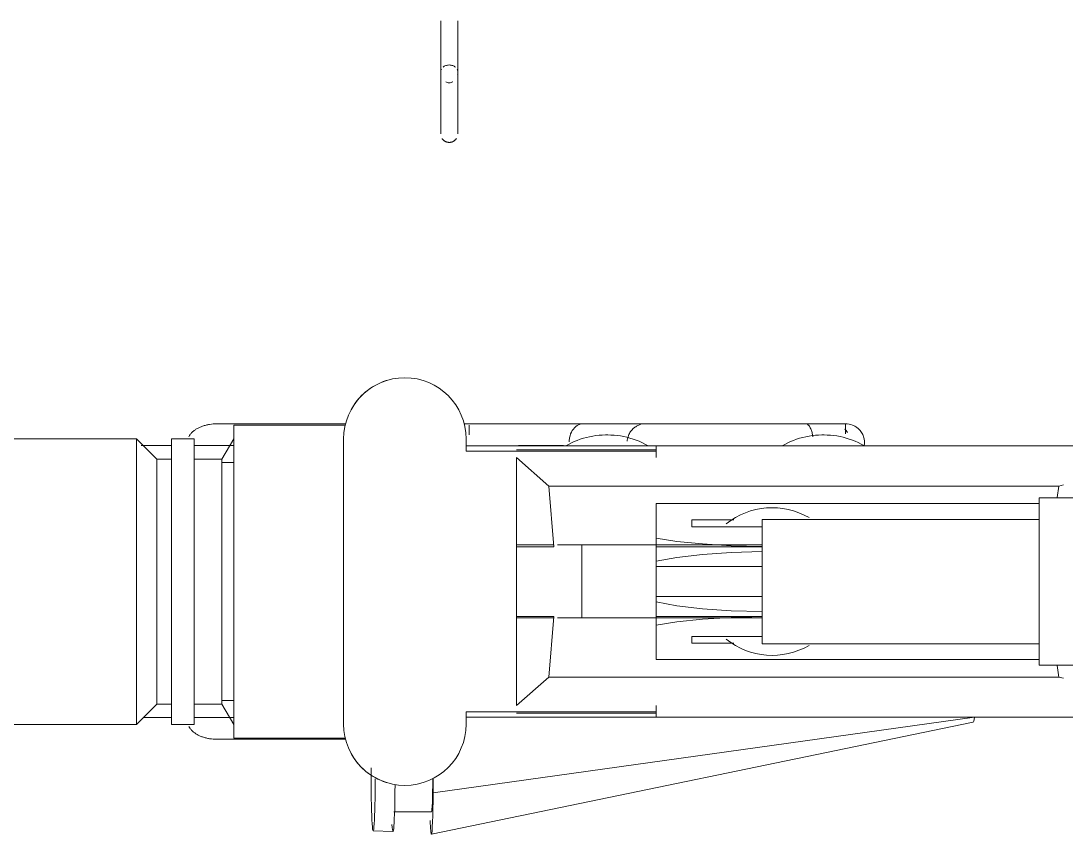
# Model space of a CAD drawing. Header units: inches. Extents: x -10318 to -7858, y -1627 to -453.
# Drawn here: x -8855.98 to -8851.714, y -579.066 to -575.747 of the extents above; entities that cross this region are included whole.
import ezdxf

# ---------------------------------------------------------------- set-up
doc = ezdxf.new("R2010")
doc.units = ezdxf.units.IN
doc.header["$MEASUREMENT"] = 0
doc.layers.add('A-GENM', color=13, linetype='Continuous', lineweight=9)

# ---------------------------------------------------------------- blocks, each defined once
blk = doc.blocks.new('M4_Assault_Rifle_14308 - M4_Assault_Rifle_14308-5156037-4-Lower')
at = {"layer": 'A-GENM'}
for p, q in [((7.9411, -1.139), (7.9411, -1.35)), ((7.9411, -1.139), (7.9411, -1.35)), ((8.0111, -1.35), (8.0111, -1.139)), ((8.0111, -1.35), (8.0111, -1.139))]:
    blk.add_line(p, q, dxfattribs=at)
at = {"layer": 'A-GENM', "flags": 128}
for points in [[(7.9411, -1.35), (7.9411, -1.3501), (7.9411, -1.3504), (7.9411, -1.3509), (7.9411, -1.3516), (7.9411, -1.3525), (7.9411, -1.3536), (7.9411, -1.3548), (7.9411, -1.3563), (7.9411, -1.358), (7.9411, -1.3598), (7.9411, -1.3619), (7.9411, -1.3641), (7.9411, -1.3665), (7.9411, -1.3691), (7.9411, -1.3718), (7.9411, -1.3747), (7.9411, -1.3778), (7.9411, -1.381), (7.9411, -1.3844), (7.9411, -1.3879), (7.9411, -1.3915), (7.9411, -1.3953), (7.9411, -1.3993), (7.9411, -1.4033), (7.9411, -1.4074), (7.9411, -1.4117), (7.9411, -1.4161), (7.9411, -1.4205), (7.9411, -1.4251), (7.9411, -1.4297), (7.9411, -1.4344), (7.9411, -1.4391), (7.9411, -1.444), (7.9411, -1.4488), (7.9411, -1.4537), (7.9411, -1.4587), (7.9411, -1.4636), (7.9411, -1.4686), (7.9411, -1.4736), (7.9411, -1.4786), (7.9411, -1.4836), (7.9411, -1.4886), (7.9411, -1.4936), (7.9411, -1.4985), (7.9411, -1.5034), (7.9411, -1.5082), (7.9411, -1.513), (7.9411, -1.5177), (7.9411, -1.5224), (7.9411, -1.527), (7.9411, -1.5315), (7.9411, -1.5359), (7.9411, -1.5402), (7.9411, -1.5444), (7.9411, -1.5485), (7.9411, -1.5525), (7.9411, -1.5564), (7.9411, -1.5601), (7.9411, -1.5637), (7.9411, -1.5672), (7.9411, -1.5705), (7.9411, -1.5736), (7.9411, -1.5766), (7.9411, -1.5794), (7.9411, -1.5821), (7.9411, -1.5846), (7.9411, -1.5869), (7.9411, -1.589), (7.9411, -1.591), (7.9411, -1.5928), (7.9411, -1.5943), (7.9411, -1.5957), (7.9411, -1.5969), (7.9411, -1.5979), (7.9411, -1.5987), (7.9411, -1.5993), (7.9411, -1.5997), (7.9411, -1.5999)], [(7.9411, -1.3898), (7.9411, -1.3862), (7.9411, -1.3828), (7.9411, -1.3795), (7.9411, -1.3763), (7.9411, -1.3734), (7.9411, -1.3705), (7.9411, -1.3679), (7.9411, -1.3654), (7.9411, -1.3631), (7.9411, -1.3609), (7.9411, -1.359), (7.9411, -1.3572), (7.9411, -1.3556), (7.9411, -1.3542), (7.9411, -1.353), (7.9411, -1.352), (7.9411, -1.3512), (7.9411, -1.3506), (7.9411, -1.3502), (7.9411, -1.35)], [(8.0111, -1.6), (8.0111, -1.5999), (8.0111, -1.5996), (8.0111, -1.5991), (8.0111, -1.5984), (8.0111, -1.5975), (8.0111, -1.5964), (8.0111, -1.5951), (8.0111, -1.5936), (8.0111, -1.592), (8.0111, -1.5901), (8.0111, -1.5881), (8.0111, -1.5858), (8.0111, -1.5834), (8.0111, -1.5809), (8.0111, -1.5781), (8.0111, -1.5752), (8.0111, -1.5722), (8.0111, -1.5689), (8.0111, -1.5656), (8.0111, -1.5621), (8.0111, -1.5584), (8.0111, -1.5546), (8.0111, -1.5507), (8.0111, -1.5467), (8.0111, -1.5425), (8.0111, -1.5382), (8.0111, -1.5339), (8.0111, -1.5294), (8.0111, -1.5249), (8.0111, -1.5203), (8.0111, -1.5156), (8.0111, -1.5108), (8.0111, -1.506), (8.0111, -1.5011), (8.0111, -1.4962), (8.0111, -1.4913), (8.0111, -1.4863), (8.0111, -1.4813), (8.0111, -1.4763), (8.0111, -1.4713), (8.0111, -1.4663), (8.0111, -1.4613), (8.0111, -1.4564), (8.0111, -1.4515), (8.0111, -1.4466), (8.0111, -1.4417), (8.0111, -1.4369), (8.0111, -1.4322), (8.0111, -1.4275), (8.0111, -1.423), (8.0111, -1.4185), (8.0111, -1.414), (8.0111, -1.4097), (8.0111, -1.4055), (8.0111, -1.4014), (8.0111, -1.3974), (8.0111, -1.3936), (8.0111, -1.3898), (8.0111, -1.3862), (8.0111, -1.3828), (8.0111, -1.3795), (8.0111, -1.3763), (8.0111, -1.3734), (8.0111, -1.3705), (8.0111, -1.3679), (8.0111, -1.3654), (8.0111, -1.3631), (8.0111, -1.3609), (8.0111, -1.359), (8.0111, -1.3572), (8.0111, -1.3556), (8.0111, -1.3542), (8.0111, -1.353), (8.0111, -1.352), (8.0111, -1.3512), (8.0111, -1.3506), (8.0111, -1.3502), (8.0111, -1.35)], [(8.0111, -1.35), (8.0111, -1.3501), (8.0111, -1.3504), (8.0111, -1.3509), (8.0111, -1.3516), (8.0111, -1.3525), (8.0111, -1.3536), (8.0111, -1.3548), (8.0111, -1.3563), (8.0111, -1.358), (8.0111, -1.3598), (8.0111, -1.3619), (8.0111, -1.3641), (8.0111, -1.3665), (8.0111, -1.3691), (8.0111, -1.3718), (8.0111, -1.3747), (8.0111, -1.3778), (8.0111, -1.381), (8.0111, -1.3844), (8.0111, -1.3879)], [(7.9761, -1.6349), (7.9747, -1.6349), (7.9733, -1.6348), (7.9719, -1.6347), (7.9705, -1.6345), (7.9692, -1.6342), (7.9678, -1.6339), (7.9664, -1.6336), (7.9651, -1.6332), (7.9638, -1.6327), (7.9625, -1.6322), (7.9612, -1.6316), (7.96, -1.631), (7.9587, -1.6303), (7.9575, -1.6296), (7.9564, -1.6288), (7.9552, -1.628), (7.9541, -1.6272), (7.9531, -1.6263), (7.952, -1.6253), (7.951, -1.6243), (7.9501, -1.6233), (7.9492, -1.6223), (7.9483, -1.6212), (7.9475, -1.62), (7.9467, -1.6189)], [(8.005, -1.6197), (8.0042, -1.6209), (8.0033, -1.622), (8.0024, -1.623), (8.0015, -1.6241), (8.0005, -1.6251), (7.9994, -1.626), (7.9984, -1.6269), (7.9973, -1.6278), (7.9962, -1.6286), (7.995, -1.6294), (7.9938, -1.6301), (7.9926, -1.6308), (7.9913, -1.6314), (7.9901, -1.632), (7.9888, -1.6326), (7.9875, -1.633), (7.9861, -1.6335), (7.9848, -1.6338), (7.9834, -1.6342), (7.9821, -1.6344), (7.9807, -1.6346), (7.9793, -1.6348), (7.9779, -1.6349), (7.9765, -1.6349), (7.9761, -1.6349)]]:
    blk.add_lwpolyline(points, dxfattribs=at)
at = {"layer": 'A-GENM'}
for points in [[(7.9507, -1.3279), (7.9522, -1.3266), (7.9555, -1.3241), (7.9616, -1.3212), (7.9685, -1.3195), (7.9735, -1.319), (7.9761, -1.3189)], [(7.9507, -1.3279), (7.9522, -1.3266), (7.9555, -1.3241), (7.9596, -1.3221), (7.9617, -1.3214)], [(7.9761, -1.3189), (7.9787, -1.319), (7.9837, -1.3195), (7.9906, -1.3212), (7.9967, -1.3241), (8, -1.3266), (8.0015, -1.3279)], [(7.9905, -1.3214), (7.9926, -1.3221), (7.9967, -1.3241), (8, -1.3266), (8.0015, -1.3279)], [(7.9419, -1.3575), (7.9415, -1.3557), (7.9411, -1.3521), (7.9411, -1.3468), (7.9421, -1.3416), (7.9433, -1.3383), (7.944, -1.3367)], [(7.9419, -1.3575), (7.9415, -1.3557), (7.9411, -1.3521), (7.9411, -1.3468), (7.9421, -1.3416), (7.9433, -1.3383), (7.944, -1.3367)], [(8.0082, -1.3367), (8.0089, -1.3383), (8.0102, -1.3416), (8.0111, -1.3468), (8.0111, -1.3521), (8.0107, -1.3557), (8.0103, -1.3575)], [(8.0082, -1.3367), (8.0089, -1.3383), (8.0102, -1.3416), (8.0111, -1.3468), (8.0111, -1.3521), (8.0107, -1.3557), (8.0103, -1.3575)], [(7.9761, -1.392), (7.9735, -1.3917), (7.9686, -1.3906), (7.9642, -1.3889), (7.9622, -1.3878)], [(7.9761, -1.392), (7.9735, -1.3917), (7.9686, -1.3906), (7.9642, -1.3889), (7.9622, -1.3878)], [(7.9901, -1.3877), (7.9881, -1.3889), (7.9837, -1.3906), (7.9787, -1.3917), (7.9761, -1.392)], [(7.99, -1.3878), (7.988, -1.3889), (7.9836, -1.3906), (7.9787, -1.3917), (7.9761, -1.392)]]:
    blk.add_open_spline(points, degree=3, dxfattribs=at)
blk = doc.blocks.new('M4_Assault_Rifle_14308 - M4_Assault_Rifle_14308-V5-4-Lower')
at = {"layer": 'A-GENM'}
for p, q in [((-6.4469, 0.6439), (-6.9722, 0.6439)), ((-6.4469, 0.6439), (-6.9722, 0.6439)), ((-6.9722, 0.6439), (-6.4469, 0.6439)), ((-5.4769, 0.6439), (-5.9632, 0.6439)), ((-5.2224, 0.6439), (-5.4769, 0.6439)), ((-5.4769, 0.6439), (-5.2224, 0.6439)), ((-4.5694, 0.6439), (-5.2224, 0.6439)), ((-5.2224, 0.6439), (-4.5694, 0.6439)), ((-5.2224, 0.6439), (-4.5694, 0.6439)), ((-4.4066, 0.6439), (-4.5694, 0.6439)), ((-4.4066, 0.6439), (-4.5694, 0.6439)), ((-4.5694, 0.6439), (-4.4066, 0.6439)), ((-4.4066, 0.6439), (-4.4066, 0.6029)), ((-4.4066, 0.6439), (-4.4066, 0.6029)), ((-6.4476, 0.639), (-6.9037, 0.639)), ((-6.9037, 0.639), (-6.9037, 0)), ((-5.9423, 0.639), (-5.9423, 0.5985)), ((-7.3005, 0.5832), (-10.2467, 0.5832)), ((-7.2173, 0.5), (-7.3005, 0.5832)), ((-7.3005, 0), (-7.3005, 0.5832)), ((-7.1581, 0.5552), (-7.281, 0.5552)), ((-7.0656, 0.5832), (-7.1581, 0.5832)), ((-7.1581, 0.5832), (-7.1581, 0)), ((-7.0656, 0.5832), (-7.0656, 0)), ((-6.9037, 0.5552), (-7.0656, 0.5552)), ((-6.9037, 0.5832), (-6.9517, 0.5)), ((-6.455, 0.5821), (-6.455, -0.5821)), ((-5.955, 0.5318), (-5.955, 0.5821)), ((-5.955, 0.5537), (-5.1793, 0.5537)), ((-5.1793, 0.5318), (-5.955, 0.5318)), ((-5.1793, 0.5376), (-5.75, 0.5376)), ((-5.1793, 0.5537), (-3.1425, 0.5537)), ((-5.1793, 0.5537), (-5.1793, 0.5064)), ((-7.1581, 0.5), (-7.2173, 0.5)), ((-7.2173, 0.5), (-7.2173, 0)), ((-6.9517, 0.5), (-7.0656, 0.5)), ((-6.9517, 0.5), (-6.9517, 0)), ((-6.9037, 0.4861), (-6.9517, 0.4861)), ((-5.75, 0.5064), (-5.75, 0.1423)), ((-5.6168, 0.3897), (-5.75, 0.5064)), ((-5.5965, 0.1423), (-5.6168, 0.3897)), ((-5.6168, 0.3897), (-3.535, 0.3897)), ((-3.5428, 0.3426), (-3.535, 0.3897)), ((-3.535, 0.3897), (-3.517, 0.395)), ((-3.6157, 0.3417), (-3.2292, 0.3417)), ((-3.6157, 0.3417), (-3.6157, -0.3417)), ((-5.1793, 0.1777), (-5.1793, 0.318)), ((-3.6157, 0.318), (-5.1793, 0.318)), ((-5.0333, 0.2239), (-5.0333, 0.252)), ((-5.0333, 0.252), (-4.8617, 0.252)), ((-4.7465, 0.2239), (-5.0333, 0.2239)), ((-4.7465, 0.2534), (-3.6157, 0.2534)), ((-4.7465, 0.2534), (-4.7465, -0.2546)), ((-5.1793, 0.1777), (-5.1793, 0.1423)), ((-5.75, 0.0008), (-5.75, 0.1498)), ((-5.75, 0.1498), (-5.5971, 0.1498)), ((-5.75, 0.1498), (-5.75, -0.1482)), ((-5.75, 0.1423), (-5.5965, 0.1423)), ((-5.5825, 0.1498), (-5.4834, 0.1498)), ((-5.4834, 0.1498), (-5.1793, 0.1498)), ((-5.4834, -0.1482), (-5.4834, 0.1498)), ((-4.7466, 0.1498), (-5.1793, 0.1498)), ((-5.1793, 0.0833), (-5.1793, 0.1498)), ((-4.7466, 0.1423), (-5.1793, 0.1423)), ((-4.8373, 0.1423), (-4.7465, 0.1423)), ((-5.1793, 0.0615), (-5.1793, 0.0833)), ((-5.1793, -0.0615), (-5.1793, 0.0615)), ((-4.7465, 0.0615), (-5.1793, 0.0615)), ((-5.75, -0.1498), (-5.75, 0.0008)), ((-7.3005, -0.5832), (-7.3005, 0)), ((-7.2173, 0), (-7.2173, -0.5)), ((-7.1581, 0), (-7.1581, -0.5832)), ((-7.0656, 0), (-7.0656, -0.5832)), ((-6.9517, 0), (-6.9517, -0.5)), ((-6.9037, 0), (-6.9037, -0.639)), ((-5.1793, -0.0833), (-5.1793, -0.0615)), ((-4.7465, -0.0615), (-5.1793, -0.0615)), ((-5.1793, -0.1482), (-5.1793, -0.0833)), ((-5.75, -0.5064), (-5.75, -0.1423)), ((-5.75, -0.1423), (-5.5965, -0.1423)), ((-5.597, -0.1482), (-5.75, -0.1482)), ((-5.5965, -0.1423), (-5.6168, -0.3897)), ((-5.4834, -0.1482), (-5.5825, -0.1482)), ((-5.1793, -0.1482), (-5.4834, -0.1482)), ((-5.1793, -0.1777), (-5.1793, -0.1423)), ((-4.7466, -0.1423), (-5.1793, -0.1423)), ((-5.1793, -0.1482), (-4.7466, -0.1482)), ((-5.1793, -0.1482), (-5.1793, -0.1777)), ((-4.7465, -0.1423), (-4.8431, -0.1423)), ((-5.1793, -0.318), (-5.1793, -0.1777)), ((-5.0333, -0.2239), (-4.7465, -0.2239)), ((-5.0333, -0.252), (-5.0333, -0.2239)), ((-4.8617, -0.252), (-5.0333, -0.252)), ((-3.6157, -0.2546), (-4.7465, -0.2546)), ((-5.1793, -0.318), (-3.6157, -0.318)), ((-3.2292, -0.3417), (-3.6157, -0.3417)), ((-3.535, -0.3897), (-3.5428, -0.3426)), ((-5.6168, -0.3897), (-5.75, -0.5064)), ((-3.535, -0.3897), (-5.6168, -0.3897)), ((-3.517, -0.395), (-3.535, -0.3897)), ((-7.3005, -0.5832), (-7.2173, -0.5)), ((-7.2173, -0.5), (-7.1581, -0.5)), ((-7.0656, -0.5), (-6.9517, -0.5)), ((-6.9517, -0.4861), (-6.9037, -0.4861)), ((-6.9517, -0.5), (-6.9037, -0.5832)), ((-5.1793, -0.5064), (-5.1793, -0.5537)), ((-6.0901, -0.8624), (-3.8798, -0.5537)), ((-5.955, -0.5821), (-5.955, -0.5318)), ((-5.955, -0.5318), (-5.1793, -0.5318)), ((-5.1793, -0.5537), (-5.955, -0.5537)), ((-5.75, -0.5376), (-5.1793, -0.5376)), ((-3.1425, -0.5537), (-5.1793, -0.5537)), ((-10.2467, -0.5832), (-7.3005, -0.5832)), ((-7.2725, -0.5552), (-7.1581, -0.5552)), ((-7.1581, -0.5832), (-7.0656, -0.5832)), ((-7.0656, -0.5552), (-6.9037, -0.5552)), ((-6.0967, -1.031), (-3.886, -0.5745)), ((-6.9037, -0.639), (-6.4476, -0.639)), ((-6.9722, -0.6439), (-6.4469, -0.6439)), ((-6.9722, -0.6439), (-6.4469, -0.6439)), ((-6.4469, -0.6439), (-6.9722, -0.6439)), ((-6.0901, -0.8624), (-6.0901, -0.8028)), ((-6.2504, -0.9407), (-6.0967, -0.9407)), ((-6.3344, -1.0173), (-6.2536, -1.0205))]:
    blk.add_line(p, q, dxfattribs=at)
at = {"layer": 'A-GENM', "flags": 128}
for points in [[(-5.5484, 0.5538), (-5.537, 0.5601), (-5.5253, 0.566), (-5.5134, 0.5715), (-5.5013, 0.5764), (-5.489, 0.5809), (-5.4765, 0.5849), (-5.4639, 0.5883), (-5.4511, 0.5913), (-5.4383, 0.5937), (-5.4253, 0.5957), (-5.4123, 0.5971), (-5.3993, 0.598), (-5.3862, 0.5983), (-5.3835, 0.5983)], [(-5.3832, 0.5983), (-5.3832, 0.5983), (-5.3831, 0.5983), (-5.383, 0.5983), (-5.3829, 0.5983), (-5.3829, 0.5983), (-5.3828, 0.5983), (-5.3827, 0.5983), (-5.3826, 0.5983), (-5.3825, 0.5983), (-5.3824, 0.5983), (-5.3823, 0.5983), (-5.3822, 0.5983), (-5.3821, 0.5983), (-5.382, 0.5983), (-5.3819, 0.5983), (-5.3817, 0.5983), (-5.3816, 0.5983), (-5.3815, 0.5983), (-5.3814, 0.5983), (-5.3812, 0.5983), (-5.3811, 0.5983), (-5.381, 0.5983), (-5.3809, 0.5983), (-5.3807, 0.5983), (-5.3806, 0.5983), (-5.3804, 0.5983), (-5.3803, 0.5983), (-5.3802, 0.5983), (-5.38, 0.5983), (-5.3799, 0.5983), (-5.3798, 0.5983), (-5.3796, 0.5983), (-5.3795, 0.5983), (-5.3794, 0.5983), (-5.3792, 0.5983), (-5.3791, 0.5983), (-5.379, 0.5983), (-5.3788, 0.5983), (-5.3787, 0.5983), (-5.3786, 0.5983), (-5.3785, 0.5983), (-5.3784, 0.5983), (-5.3782, 0.5983), (-5.3781, 0.5983), (-5.378, 0.5983), (-5.3779, 0.5983), (-5.3778, 0.5983), (-5.3777, 0.5983), (-5.3776, 0.5983), (-5.3775, 0.5983), (-5.3775, 0.5983), (-5.3774, 0.5983), (-5.3773, 0.5983), (-5.3772, 0.5983), (-5.3772, 0.5983), (-5.3771, 0.5983)], [(-5.3771, 0.5983), (-5.3771, 0.5983), (-5.3772, 0.5983), (-5.3773, 0.5983), (-5.3773, 0.5983), (-5.3774, 0.5983), (-5.3775, 0.5983), (-5.3776, 0.5983), (-5.3777, 0.5983), (-5.3778, 0.5983), (-5.3779, 0.5983), (-5.378, 0.5983), (-5.3781, 0.5983), (-5.3782, 0.5983), (-5.3783, 0.5983), (-5.3784, 0.5983), (-5.3785, 0.5983), (-5.3787, 0.5983), (-5.3788, 0.5983), (-5.3789, 0.5983), (-5.379, 0.5983), (-5.3792, 0.5983), (-5.3793, 0.5983), (-5.3794, 0.5983), (-5.3796, 0.5983), (-5.3797, 0.5983), (-5.3798, 0.5983), (-5.38, 0.5983), (-5.3801, 0.5983), (-5.3802, 0.5983), (-5.3804, 0.5983), (-5.3805, 0.5983), (-5.3806, 0.5983), (-5.3808, 0.5983), (-5.3809, 0.5983), (-5.381, 0.5983), (-5.3812, 0.5983), (-5.3813, 0.5983), (-5.3814, 0.5983), (-5.3816, 0.5983), (-5.3817, 0.5983), (-5.3818, 0.5983), (-5.3819, 0.5983), (-5.382, 0.5983), (-5.3821, 0.5983), (-5.3822, 0.5983), (-5.3824, 0.5983), (-5.3825, 0.5983), (-5.3826, 0.5983), (-5.3826, 0.5983), (-5.3827, 0.5983), (-5.3828, 0.5983), (-5.3829, 0.5983), (-5.383, 0.5983), (-5.3831, 0.5983), (-5.3831, 0.5983), (-5.3832, 0.5983)], [(-5.3767, 0.5983), (-5.3637, 0.5981), (-5.3506, 0.5973), (-5.3376, 0.596), (-5.3246, 0.5942), (-5.3117, 0.5918), (-5.299, 0.589), (-5.2863, 0.5856), (-5.2738, 0.5817), (-5.2615, 0.5774), (-5.2493, 0.5725), (-5.2374, 0.5672), (-5.2257, 0.5614), (-5.2142, 0.5551)], [(-4.6655, 0.5538), (-4.654, 0.5601), (-4.6423, 0.566), (-4.6304, 0.5715), (-4.6183, 0.5764), (-4.606, 0.5809), (-4.5936, 0.5849), (-4.5809, 0.5883), (-4.5682, 0.5913), (-4.5553, 0.5937), (-4.5424, 0.5957), (-4.5294, 0.5971), (-4.5163, 0.598), (-4.5033, 0.5983), (-4.5006, 0.5983)], [(-4.5003, 0.5983), (-4.5002, 0.5983), (-4.5001, 0.5983), (-4.5001, 0.5983), (-4.5, 0.5983), (-4.4999, 0.5983), (-4.4998, 0.5983), (-4.4997, 0.5983), (-4.4997, 0.5983), (-4.4996, 0.5983), (-4.4995, 0.5983), (-4.4994, 0.5983), (-4.4993, 0.5983), (-4.4991, 0.5983), (-4.499, 0.5983), (-4.4989, 0.5983), (-4.4988, 0.5983), (-4.4987, 0.5983), (-4.4985, 0.5983), (-4.4984, 0.5983), (-4.4983, 0.5983), (-4.4982, 0.5983), (-4.498, 0.5983), (-4.4979, 0.5983), (-4.4978, 0.5983), (-4.4976, 0.5983), (-4.4975, 0.5983), (-4.4974, 0.5983), (-4.4972, 0.5983), (-4.4971, 0.5983), (-4.497, 0.5983), (-4.4968, 0.5983), (-4.4967, 0.5983), (-4.4966, 0.5983), (-4.4964, 0.5983), (-4.4963, 0.5983), (-4.4962, 0.5983), (-4.496, 0.5983), (-4.4959, 0.5983), (-4.4958, 0.5983), (-4.4957, 0.5983), (-4.4955, 0.5983), (-4.4954, 0.5983), (-4.4953, 0.5983), (-4.4952, 0.5983), (-4.4951, 0.5983), (-4.495, 0.5983), (-4.4949, 0.5983), (-4.4948, 0.5983), (-4.4947, 0.5983), (-4.4946, 0.5983), (-4.4945, 0.5983), (-4.4944, 0.5983), (-4.4944, 0.5983), (-4.4943, 0.5983), (-4.4942, 0.5983), (-4.4941, 0.5983)], [(-4.4941, 0.5983), (-4.4942, 0.5983), (-4.4942, 0.5983), (-4.4943, 0.5983), (-4.4944, 0.5983), (-4.4945, 0.5983), (-4.4945, 0.5983), (-4.4946, 0.5983), (-4.4947, 0.5983), (-4.4948, 0.5983), (-4.4949, 0.5983), (-4.495, 0.5983), (-4.4951, 0.5983), (-4.4952, 0.5983), (-4.4954, 0.5983), (-4.4955, 0.5983), (-4.4956, 0.5983), (-4.4957, 0.5983), (-4.4958, 0.5983), (-4.496, 0.5983), (-4.4961, 0.5983), (-4.4962, 0.5983), (-4.4963, 0.5983), (-4.4965, 0.5983), (-4.4966, 0.5983), (-4.4967, 0.5983), (-4.4969, 0.5983), (-4.497, 0.5983), (-4.4972, 0.5983), (-4.4973, 0.5983), (-4.4974, 0.5983), (-4.4976, 0.5983), (-4.4977, 0.5983), (-4.4978, 0.5983), (-4.498, 0.5983), (-4.4981, 0.5983), (-4.4982, 0.5983), (-4.4984, 0.5983), (-4.4985, 0.5983), (-4.4986, 0.5983), (-4.4987, 0.5983), (-4.4988, 0.5983), (-4.499, 0.5983), (-4.4991, 0.5983), (-4.4992, 0.5983), (-4.4993, 0.5983), (-4.4994, 0.5983), (-4.4995, 0.5983), (-4.4996, 0.5983), (-4.4997, 0.5983), (-4.4998, 0.5983), (-4.4999, 0.5983), (-4.5, 0.5983), (-4.5, 0.5983), (-4.5001, 0.5983), (-4.5002, 0.5983), (-4.5002, 0.5983)], [(-4.4938, 0.5983), (-4.4807, 0.5981), (-4.4676, 0.5973), (-4.4546, 0.596), (-4.4417, 0.5942), (-4.4288, 0.5918), (-4.416, 0.589), (-4.4034, 0.5856), (-4.3909, 0.5817), (-4.3785, 0.5774), (-4.3664, 0.5725), (-4.3544, 0.5672), (-4.3427, 0.5614), (-4.3312, 0.5551)], [(-5.7368, 0.5552), (-5.7224, 0.5552), (-5.7084, 0.5552), (-5.695, 0.5552), (-5.6822, 0.5552), (-5.6699, 0.5552), (-5.6582, 0.5552), (-5.6472, 0.5552), (-5.6367, 0.5552), (-5.627, 0.5552), (-5.6178, 0.5552), (-5.6094, 0.5552), (-5.6017, 0.5552), (-5.5946, 0.5552), (-5.5883, 0.5552), (-5.5827, 0.5552), (-5.5778, 0.5552), (-5.5737, 0.5552), (-5.5703, 0.5552), (-5.5677, 0.5552), (-5.5658, 0.5552), (-5.5647, 0.5552), (-5.5644, 0.5552)], [(-5.5644, 0.5552), (-5.5607, 0.5551), (-5.557, 0.5549)], [(-4.7466, 0.1425), (-4.8726, 0.1461), (-4.9905, 0.1534), (-5.0944, 0.1641), (-5.1793, 0.1777)], [(-5.1793, 0.0833), (-5.0944, 0.0986), (-4.9905, 0.1107), (-4.8726, 0.1189), (-4.7466, 0.1229)], [(-4.7466, -0.1229), (-4.8726, -0.1189), (-4.9905, -0.1107), (-5.0944, -0.0986), (-5.1793, -0.0833)], [(-4.7466, -0.1425), (-4.8726, -0.1461), (-4.9905, -0.1534), (-5.0944, -0.1641), (-5.1793, -0.1777)]]:
    blk.add_lwpolyline(points, dxfattribs=at)
at = {"layer": 'A-GENM'}
for centre, radius, start, end in [((-6.205, 0.5821), 0.25, 360, 180), ((-6.205, 0.5821), 0.25, 105, 150), ((-4.706, 0), 0.3012, 60, 128.4941), ((-4.706, 0), 0.3012, 231.5059, 300), ((-6.205, -0.5821), 0.25, 180, 360), ((-6.205, -0.5821), 0.25, 210, 255)]:
    blk.add_arc(centre, radius, start, end, dxfattribs=at)
for centre, major_axis, start_param, end_param in [((-3.8862, 0.0831), (0, 0.6576), 3.141593, 3.393754), ((-6.3344, -0.8054), (0, 0.2119), 1.35864, 1.570796), ((-6.3344, -0.8054), (0, 0.2119), 1.570796, 4.712389), ((-6.0967, -0.8054), (0, 0.1353), 3.141593, 4.712389), ((-6.2536, -0.8054), (0, 0.2151), 2.617994, 4.592294), ((-6.0967, -0.8624), (0, 0.1686), 3.1497, 4.712389), ((-6.0967, -0.8624), (0, 0.1686), 2.300828, 3.141593)]:
    blk.add_ellipse(centre, major_axis=major_axis, ratio=0.039264, start_param=start_param, end_param=end_param, dxfattribs=at)
for points, knots in [([(-7.0869, 0.5913), (-7.0854, 0.5943), (-7.0817, 0.6003), (-7.0745, 0.6087), (-7.0671, 0.6151), (-7.0604, 0.6199), (-7.0533, 0.6244), (-7.0455, 0.6285), (-7.037, 0.6321), (-7.0284, 0.6353), (-7.0169, 0.6387), (-6.9975, 0.6427), (-6.9825, 0.6439), (-6.9722, 0.6439)], [0.2857143, 0.2857143, 0.2857143, 0.2857143, 0.3571429, 0.4285714, 0.5, 0.5357143, 0.5714286, 0.6428571, 0.6785714, 0.7142857, 0.7857143, 0.8571429, 1, 1, 1, 1]), ([(-5.5346, 0.5703), (-5.5345, 0.5759), (-5.5328, 0.5925), (-5.523, 0.618), (-5.5058, 0.6354), (-5.4897, 0.6427), (-5.4811, 0.6439), (-5.4769, 0.6439)], [0.125, 0.125, 0.125, 0.125, 0.25, 0.5, 0.75, 0.875, 1, 1, 1, 1]), ([(-5.2976, 0.5726), (-5.2972, 0.579), (-5.2955, 0.5884), (-5.2909, 0.6003), (-5.2864, 0.6087), (-5.2808, 0.6164), (-5.2732, 0.6246), (-5.2651, 0.6309), (-5.2568, 0.6357), (-5.2503, 0.6386), (-5.2458, 0.6402), (-5.2435, 0.6409)], [0.1428571, 0.1428571, 0.1428571, 0.1428571, 0.2857143, 0.3571429, 0.4285714, 0.5, 0.5714286, 0.6785714, 0.7321429, 0.7857143, 0.8392857, 0.8392857, 0.8392857, 0.8392857]), ([(-4.5616, 0.6415), (-4.5604, 0.6407), (-4.5582, 0.639), (-4.5552, 0.6357), (-4.5518, 0.6309), (-4.5473, 0.6226), (-4.5427, 0.609), (-4.5405, 0.5974), (-4.5397, 0.5913)], [-0.8571429, -0.8571429, -0.8571429, -0.8571429, -0.7857143, -0.7321429, -0.6785714, -0.5714286, -0.4285714, -0.2857143, -0.2857143, -0.2857143, -0.2857143]), ([(-4.3307, 0.5537), (-4.3281, 0.5661), (-4.3292, 0.5858), (-4.3402, 0.609), (-4.3517, 0.6226), (-4.3627, 0.6309), (-4.3712, 0.6357), (-4.3846, 0.6416), (-4.3968, 0.6439), (-4.4066, 0.6439)], [0, 0, 0, 0, 0.285714, 0.428571, 0.571429, 0.678571, 0.732143, 0.785714, 1, 1, 1, 1]), ([(-6.9722, -0.6439), (-6.9825, -0.6439), (-6.9975, -0.6427), (-7.0169, -0.6387), (-7.0284, -0.6353), (-7.037, -0.6321), (-7.0455, -0.6285), (-7.0533, -0.6244), (-7.0604, -0.6199), (-7.0671, -0.6151), (-7.0745, -0.6087), (-7.0817, -0.6003), (-7.0854, -0.5943), (-7.0869, -0.5913)], [0, 0, 0, 0, 0.1428571, 0.2142857, 0.2857143, 0.3214286, 0.3571429, 0.4285714, 0.4642857, 0.5, 0.5714286, 0.6428571, 0.7142857, 0.7142857, 0.7142857, 0.7142857])]:
    blk.add_open_spline(points, degree=3, knots=knots, dxfattribs=at)
for points in [[(-4.3979, 0.6085), (-4.4012, 0.6139), (-4.4052, 0.6189), (-4.4097, 0.6232)], [(-5.7368, 0.5552), (-5.7384, 0.5552), (-5.7399, 0.5551), (-5.7415, 0.555)]]:
    blk.add_open_spline(points, degree=3, dxfattribs=at)

msp = doc.modelspace()

# ---------------------------------------------------------------- block references
at = {"layer": 'A-GENM'}
for name, p in [('M4_Assault_Rifle_14308 - M4_Assault_Rifle_14308-5156037-4-Lower', (-8862.2081, -574.6077)), ('M4_Assault_Rifle_14308 - M4_Assault_Rifle_14308-V5-4-Lower', (-8848.2081, -578.0354))]:
    msp.add_blockref(name, p, dxfattribs=at)

doc.saveas('drawing.dxf')
